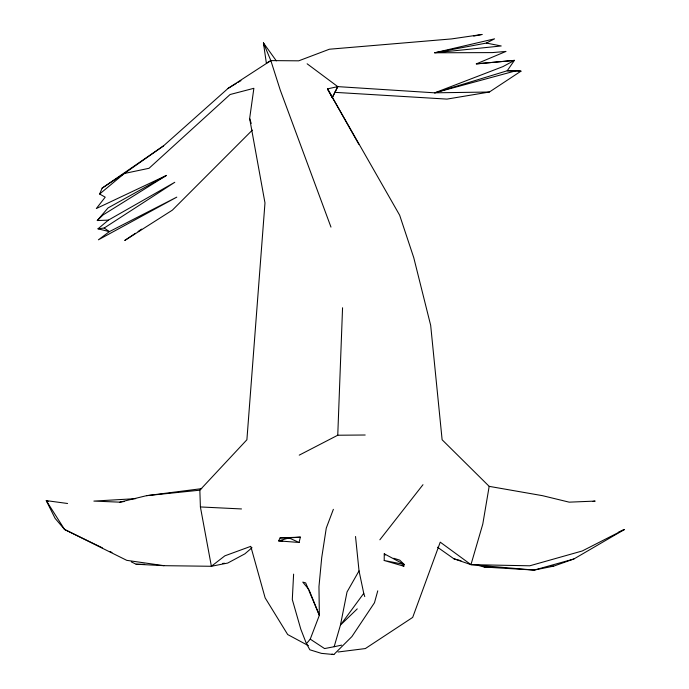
<?xml version="1.0" encoding="UTF-8"?>
<svg xmlns="http://www.w3.org/2000/svg" width="689" height="689" viewBox="0 0 689 689"><rect width="100%" height="100%" fill="white"/><g stroke="black" fill="none" stroke-linecap="round" stroke-linejoin="round"><path stroke-width="1.03" d="M384.212 560.51L384.255 553.801L404.107 564.412L403.806 566.203L384.212 560.51L404.107 564.412L399.775 560.157L393.755 558.254M299.233 455.145L337.756 435.224L342.562 307.759M293.609 574.126L292.3 599.533L300.783 629.143L306.441 643.672L309.852 649.787L321.393 653.361L333.838 654.55L351.907 636.576L374.48 602.746L377.761 590.843M135.699 498.655L93.868 501.092L119.852 502.16L146.524 495.675L199.844 490.18L246.895 439.771L264.981 202.919L249.651 118.517L253.871 88.304L230.083 94.514L149.039 168.288L124.321 173.49L102.118 188.131L99.638 194.031L105.21 197.166L96.331 208.534L166.471 175.411L103.04 214.942L97.261 220.54L108.388 220.118L174.782 182.284L104.194 228.025L98.019 228.817L108.388 220.118M520.987 71.156L507.207 70.778L514.416 60.382L502.979 66.592L434.733 92.826L507.207 70.778L516.629 70.597L520.987 71.156L489.379 92.025L434.733 92.826L337.765 86.625L327.525 88.881L399.654 215.201L413.762 257.686L430.677 325.354L442.123 439.771L489.173 486.356L482.791 524.079L470.966 564.644L453.913 558.796L437.489 547.212M299.086 542.467L300.361 537.144L280.104 537.876L278.64 540.891L299.086 542.467L288.992 537.92L280.104 537.876M333.364 509.317L326.276 528.084L321.72 557.625L318.964 586.58L319.351 615.294L310.239 639.142L324.579 648.573L334.156 646.721L340.444 625.095L347.023 591.989L359.029 570.88L355.524 536.498M358.814 144.251L327.525 88.881L332.244 97.7L337.765 86.625L307.13 63.793M332.244 97.7L337.765 86.625M359.029 570.88L363.749 593.35L340.444 625.095L357.264 608.869M379.863 539.788L422.977 484.703M306.441 643.672L310.239 639.142M97.261 220.54L107.992 207.966L166.471 175.411M252.355 130.092L172.388 210.136L124.735 240.478L135.432 233.304M99.638 194.031L124.321 173.49L163.474 145.904L228.093 88.373L270.846 60.598L298.716 60.83L329.402 49.22L451.545 38.92L482.154 34.45L473.756 36.078M252.028 547.712L244.871 553.844L227.723 563.059L211.377 566.28L163.982 565.678L136.146 564.239L131.306 561.888M102.118 188.131L163.474 145.904M138.101 231.504L141.667 229.11M228.093 88.373L236.353 83.395M238.187 82.292L240.935 80.63M478.166 565.393L484.229 567.038L534.164 570.079L553.655 566.143L573.885 558.986L624.449 529.471L618.636 532.123M264.154 45.939L263.439 42.916L270.846 60.598L266.367 63.19L263.439 42.916L276.315 60.856M486.374 43.071L501.222 45.974L434.63 52.795L486.374 43.071L494.564 38.834L434.63 52.795L492.385 52.597L506.002 51.425L476.314 63.888L514.416 60.382L476.314 63.888M624.449 529.471L582.248 550.976L529.755 565.798L470.966 564.644L440.237 542.157L412.685 617.404L365.351 648.564L338.023 652.009M573.885 558.986L534.164 570.079L470.966 564.644M434.733 92.826L516.629 70.597M334.156 646.721L341.658 645.128M489.379 92.025L446.954 99.104L334.604 92.326M119.852 502.16L124.106 501.514M593.074 501.403L595.15 501.092L569.174 502.16L542.501 495.675L489.173 486.356M146.524 495.675L201.739 488.63M300.361 537.144L288.992 537.92L278.64 540.891L282.826 540.856M222.573 563.413L224.631 563.275M550.563 566.332L553.655 566.143M337.756 435.224L365.196 435.009M484.229 567.038L490.585 567.056M136.146 564.239L144.638 564.3M199.844 490.18L200.396 506.949L241.503 508.947M67.574 503.495L46.249 500.61L55.094 518.343L64.568 529.471L126.785 560.355L163.982 565.678M331.969 654.102L333.838 654.55M98.019 228.817L109.37 231.633L176.789 197.132L98.415 239.806L109.37 231.633L104.194 228.025M453.913 558.796L460.984 560.725M48.17 501.48L46.249 500.61L64.568 529.471L102.291 547.798M110.033 551.553L111.962 552.492M308.439 645.679L287.683 634.543L265.136 597.871L250.77 546.343L224.855 555.834L211.377 566.28L200.396 506.949M401.997 565.152L403.806 566.203M308.948 589.612L302.755 582.084L305.692 582.928L319.351 615.294L309.352 590.594M384.255 553.801L385.237 555.067M330.97 227.103L280.234 90.035L270.846 60.598M249.651 118.517L251.218 123.434M363.749 593.35L364.765 596.596"/></g></svg>
